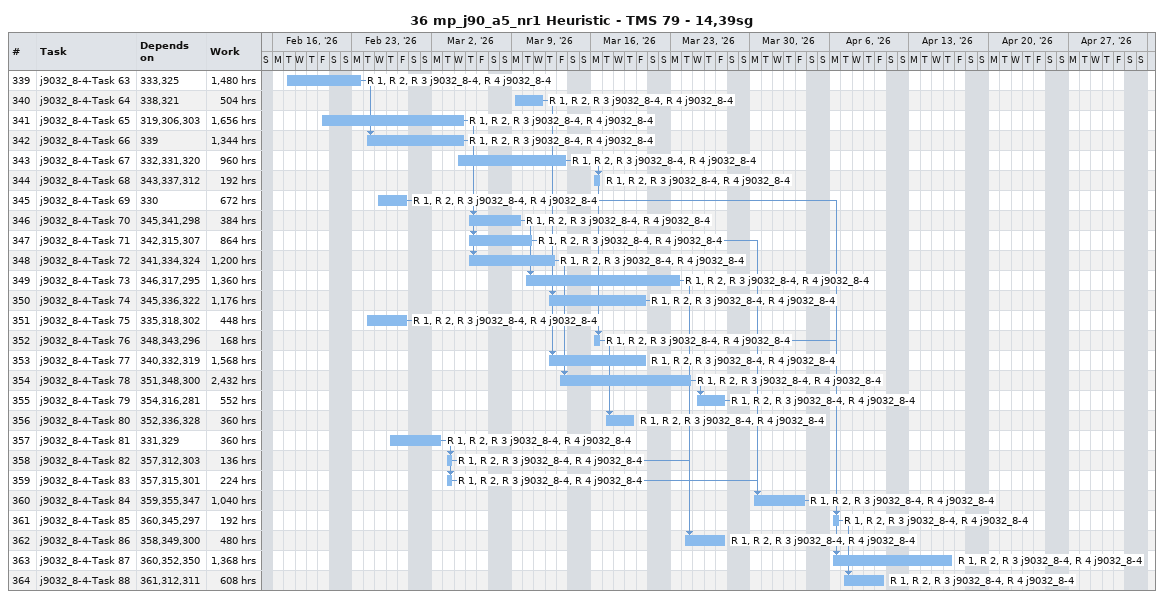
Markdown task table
36 mp_j90_a5_nr1 Heuristic - TMS 79 - 14,39sg

| ID | Task | Start | Finish | Predecessors | Resources | Work (h) |
|---|---|---|---|---|---|---|
| 339 | j9032_8-4-Task 63 | 2026-02-17 | 2026-02-23 | 333, 325 | R 1, R 2, R 3 j9032_8-4, R 4 j9032_8-4 | 1480 |
| 340 | j9032_8-4-Task 64 | 2026-03-09 | 2026-03-11 | 338, 321 | R 1, R 2, R 3 j9032_8-4, R 4 j9032_8-4 | 504 |
| 341 | j9032_8-4-Task 65 | 2026-02-20 | 2026-03-04 | 319, 306, 303 | R 1, R 2, R 3 j9032_8-4, R 4 j9032_8-4 | 1656 |
| 342 | j9032_8-4-Task 66 | 2026-02-24 | 2026-03-04 | 339 | R 1, R 2, R 3 j9032_8-4, R 4 j9032_8-4 | 1344 |
| 343 | j9032_8-4-Task 67 | 2026-03-04 | 2026-03-13 | 332, 331, 320 | R 1, R 2, R 3 j9032_8-4, R 4 j9032_8-4 | 960 |
| 344 | j9032_8-4-Task 68 | 2026-03-16 | 2026-03-16 | 343, 337, 312 | R 1, R 2, R 3 j9032_8-4, R 4 j9032_8-4 | 192 |
| 345 | j9032_8-4-Task 69 | 2026-02-25 | 2026-02-27 | 330 | R 1, R 2, R 3 j9032_8-4, R 4 j9032_8-4 | 672 |
| 346 | j9032_8-4-Task 70 | 2026-03-05 | 2026-03-09 | 345, 341, 298 | R 1, R 2, R 3 j9032_8-4, R 4 j9032_8-4 | 384 |
| 347 | j9032_8-4-Task 71 | 2026-03-05 | 2026-03-10 | 342, 315, 307 | R 1, R 2, R 3 j9032_8-4, R 4 j9032_8-4 | 864 |
| 348 | j9032_8-4-Task 72 | 2026-03-05 | 2026-03-12 | 341, 334, 324 | R 1, R 2, R 3 j9032_8-4, R 4 j9032_8-4 | 1200 |
| 349 | j9032_8-4-Task 73 | 2026-03-10 | 2026-03-23 | 346, 317, 295 | R 1, R 2, R 3 j9032_8-4, R 4 j9032_8-4 | 1360 |
| 350 | j9032_8-4-Task 74 | 2026-03-12 | 2026-03-20 | 345, 336, 322 | R 1, R 2, R 3 j9032_8-4, R 4 j9032_8-4 | 1176 |
| 351 | j9032_8-4-Task 75 | 2026-02-24 | 2026-02-27 | 335, 318, 302 | R 1, R 2, R 3 j9032_8-4, R 4 j9032_8-4 | 448 |
| 352 | j9032_8-4-Task 76 | 2026-03-16 | 2026-03-16 | 348, 343, 296 | R 1, R 2, R 3 j9032_8-4, R 4 j9032_8-4 | 168 |
| 353 | j9032_8-4-Task 77 | 2026-03-12 | 2026-03-20 | 340, 332, 319 | R 1, R 2, R 3 j9032_8-4, R 4 j9032_8-4 | 1568 |
| 354 | j9032_8-4-Task 78 | 2026-03-13 | 2026-03-24 | 351, 348, 300 | R 1, R 2, R 3 j9032_8-4, R 4 j9032_8-4 | 2432 |
| 355 | j9032_8-4-Task 79 | 2026-03-25 | 2026-03-27 | 354, 316, 281 | R 1, R 2, R 3 j9032_8-4, R 4 j9032_8-4 | 552 |
| 356 | j9032_8-4-Task 80 | 2026-03-17 | 2026-03-19 | 352, 336, 328 | R 1, R 2, R 3 j9032_8-4, R 4 j9032_8-4 | 360 |
| 357 | j9032_8-4-Task 81 | 2026-02-26 | 2026-03-02 | 331, 329 | R 1, R 2, R 3 j9032_8-4, R 4 j9032_8-4 | 360 |
| 358 | j9032_8-4-Task 82 | 2026-03-03 | 2026-03-03 | 357, 312, 303 | R 1, R 2, R 3 j9032_8-4, R 4 j9032_8-4 | 136 |
| 359 | j9032_8-4-Task 83 | 2026-03-03 | 2026-03-03 | 357, 315, 301 | R 1, R 2, R 3 j9032_8-4, R 4 j9032_8-4 | 224 |
| 360 | j9032_8-4-Task 84 | 2026-03-30 | 2026-04-03 | 359, 355, 347 | R 1, R 2, R 3 j9032_8-4, R 4 j9032_8-4 | 1040 |
| 361 | j9032_8-4-Task 85 | 2026-04-06 | 2026-04-06 | 360, 345, 297 | R 1, R 2, R 3 j9032_8-4, R 4 j9032_8-4 | 192 |
| 362 | j9032_8-4-Task 86 | 2026-03-24 | 2026-03-27 | 358, 349, 300 | R 1, R 2, R 3 j9032_8-4, R 4 j9032_8-4 | 480 |
| 363 | j9032_8-4-Task 87 | 2026-04-06 | 2026-04-16 | 360, 352, 350 | R 1, R 2, R 3 j9032_8-4, R 4 j9032_8-4 | 1368 |
| 364 | j9032_8-4-Task 88 | 2026-04-07 | 2026-04-10 | 361, 312, 311 | R 1, R 2, R 3 j9032_8-4, R 4 j9032_8-4 | 608 |
